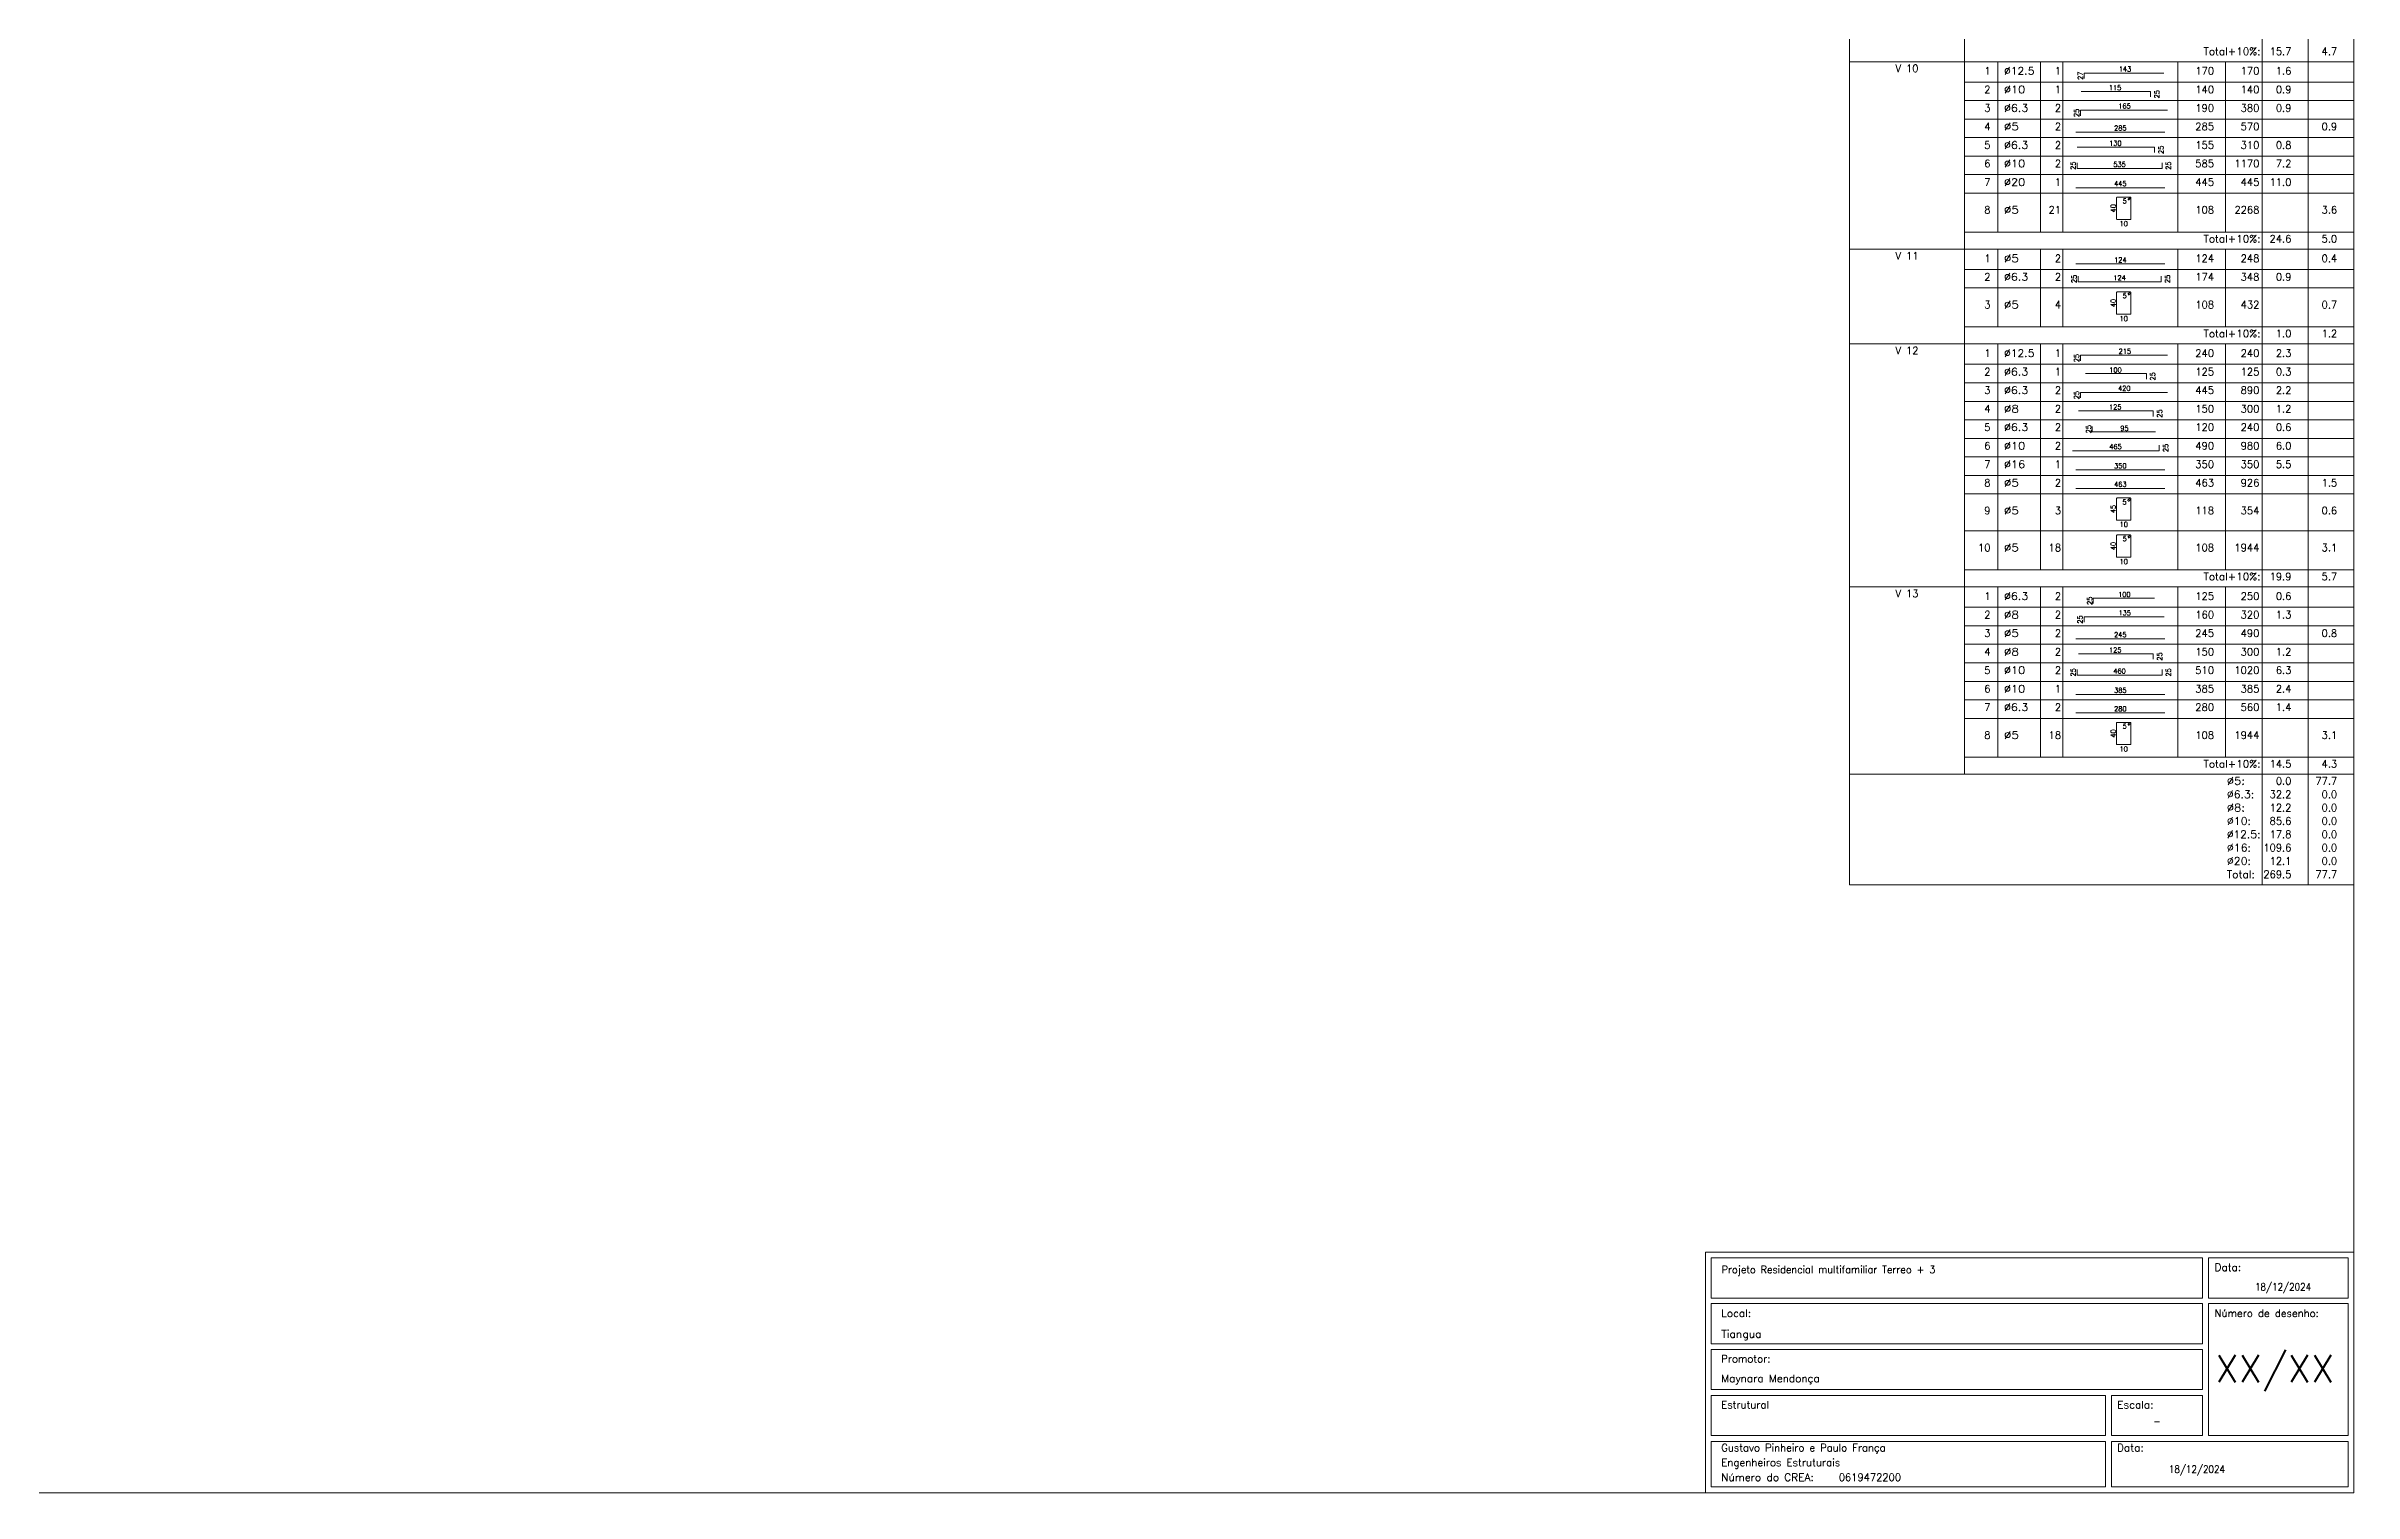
# Model space of a CAD drawing. Header units: millimetres. Extents: x 0 to 119, y 0 to 84.
# Drawn here: x 56.5 to 118.8, y 0 to 39.1 of the extents above; entities that cross this region are included whole.
import ezdxf
from ezdxf.enums import TextEntityAlignment as Align

# ---------------------------------------------------------------- set-up
doc = ezdxf.new("R2010")
doc.units = ezdxf.units.MM
for name, color, linetype, lineweight in [('CYPE', 7, 'Continuous', 0), ('DETALHES_TABELA', 7, 'Continuous', 9), ('QUAD_BORDA', 1, 'Continuous', 20), ('QUAD_LIMITES', 2, 'Continuous', 0), ('TABELAS', 1, 'Continuous', 0), ('TEXTO_TABELAS', 1, 'Continuous', 0), ('TEXTOS_COTAS_DETALHES_TABELA', 1, 'Continuous', 0)]:
    doc.layers.add(name, color=color, linetype=linetype, lineweight=lineweight)
doc.styles.add('CYPETXT', font='', dxfattribs={"height": 0.2})
doc.styles.get('CYPETXT').set_extended_font_data('romans')

msp = doc.modelspace()

# ---------------------------------------------------------------- linework, layer by layer
at = {"layer": 'CYPE', "color": 176}
for points in [[(101.3, 0), (118.8, 0), (118.8, 6.5), (101.3, 6.5), (101.3, 0)], [(101.46, 5.26), (114.72, 5.26), (114.72, 6.35), (101.46, 6.35), (101.46, 5.26)], [(114.88, 5.26), (118.65, 5.26), (118.65, 6.35), (114.88, 6.35), (114.88, 5.26)], [(101.46, 4.02), (114.72, 4.02), (114.72, 5.11), (101.46, 5.11), (101.46, 4.02)], [(114.88, 1.55), (118.65, 1.55), (118.65, 5.11), (114.88, 5.11), (114.88, 1.55)], [(101.46, 2.79), (114.72, 2.79), (114.72, 3.87), (101.46, 3.87), (101.46, 2.79)], [(101.46, 1.55), (112.1, 1.55), (112.1, 2.63), (101.46, 2.63), (101.46, 1.55)], [(112.26, 1.55), (114.72, 1.55), (114.72, 2.63), (112.26, 2.63), (112.26, 1.55)], [(101.46, 0.16), (112.1, 0.16), (112.1, 1.39), (101.46, 1.39), (101.46, 0.16)], [(112.26, 0.16), (118.65, 0.16), (118.65, 1.39), (112.26, 1.39), (112.26, 0.16)]]:
    msp.add_lwpolyline(points, close=True, dxfattribs=at)
at = {"layer": 'DETALHES_TABELA'}
for points in [[(111.524, 38.184), (111.524, 38.334), (113.67, 38.334)], [(111.446, 37.837), (113.317, 37.837), (113.317, 37.687)], [(111.427, 37.182), (111.427, 37.332), (113.772, 37.332)], [(111.298, 36.738), (113.698, 36.738)], [(111.336, 36.335), (113.423, 36.335), (113.423, 36.185)], [(111.333, 35.908), (111.333, 35.758), (113.623, 35.758), (113.623, 35.908)], [(111.298, 35.238), (113.698, 35.238)], [(112.723, 34.898), (112.778, 34.953), (112.78, 34.955), (112.782, 34.958), (112.783, 34.961), (112.783, 34.965), (112.783, 34.968), (112.782, 34.971), (112.78, 34.974), (112.778, 34.977), (112.776, 34.979), (112.773, 34.981), (112.769, 34.982), (112.766, 34.982), (112.412, 34.982), (112.406, 34.981), (112.4, 34.977), (112.397, 34.971), (112.395, 34.965), (112.395, 34.399), (112.397, 34.392), (112.4, 34.387), (112.406, 34.383), (112.412, 34.382), (112.766, 34.382), (112.773, 34.383), (112.778, 34.387), (112.782, 34.392), (112.783, 34.399), (112.783, 34.965), (112.783, 34.968), (112.782, 34.971), (112.78, 34.974), (112.778, 34.977), (112.776, 34.979), (112.773, 34.981), (112.769, 34.982), (112.766, 34.982), (112.763, 34.982), (112.76, 34.981), (112.757, 34.979), (112.754, 34.977), (112.699, 34.922)], [(111.298, 33.178), (113.698, 33.178)], [(111.358, 32.849), (111.358, 32.699), (113.598, 32.699), (113.598, 32.849)], [(112.723, 32.338), (112.778, 32.393), (112.78, 32.395), (112.782, 32.398), (112.783, 32.401), (112.783, 32.405), (112.783, 32.408), (112.782, 32.411), (112.78, 32.414), (112.778, 32.417), (112.776, 32.419), (112.773, 32.421), (112.769, 32.422), (112.766, 32.422), (112.412, 32.422), (112.406, 32.421), (112.4, 32.417), (112.397, 32.411), (112.395, 32.405), (112.395, 31.839), (112.397, 31.832), (112.4, 31.827), (112.406, 31.823), (112.412, 31.822), (112.766, 31.822), (112.773, 31.823), (112.778, 31.827), (112.782, 31.832), (112.783, 31.839), (112.783, 32.405), (112.783, 32.408), (112.782, 32.411), (112.78, 32.414), (112.778, 32.417), (112.776, 32.419), (112.773, 32.421), (112.769, 32.422), (112.766, 32.422), (112.763, 32.422), (112.76, 32.421), (112.757, 32.419), (112.754, 32.417), (112.699, 32.362)], [(111.426, 30.562), (111.426, 30.712), (113.772, 30.712)], [(111.56, 30.219), (113.207, 30.219), (113.207, 30.069)], [(111.427, 29.562), (111.427, 29.712), (113.772, 29.712)], [(111.372, 29.215), (113.388, 29.215), (113.388, 29.065)], [(111.738, 28.793), (111.738, 28.643), (113.448, 28.643)], [(111.206, 28.137), (113.548, 28.137), (113.548, 28.287)], [(111.298, 27.618), (113.698, 27.618)], [(111.298, 27.118), (113.698, 27.118)], [(112.718, 26.767), (112.78, 26.828), (112.782, 26.831), (112.784, 26.834), (112.785, 26.838), (112.785, 26.842), (112.785, 26.846), (112.784, 26.849), (112.782, 26.852), (112.78, 26.855), (112.777, 26.858), (112.773, 26.859), (112.77, 26.861), (112.766, 26.861), (112.415, 26.861), (112.408, 26.859), (112.402, 26.855), (112.397, 26.849), (112.396, 26.842), (112.396, 26.28), (112.397, 26.273), (112.402, 26.266), (112.408, 26.262), (112.415, 26.261), (112.766, 26.261), (112.773, 26.262), (112.78, 26.266), (112.784, 26.273), (112.785, 26.28), (112.785, 26.842), (112.785, 26.846), (112.784, 26.849), (112.782, 26.852), (112.78, 26.855), (112.777, 26.858), (112.773, 26.859), (112.77, 26.861), (112.766, 26.861), (112.762, 26.861), (112.759, 26.859), (112.756, 26.858), (112.753, 26.855), (112.691, 26.794)], [(112.723, 25.778), (112.778, 25.833), (112.78, 25.835), (112.782, 25.838), (112.783, 25.841), (112.783, 25.845), (112.783, 25.848), (112.782, 25.851), (112.78, 25.854), (112.778, 25.857), (112.776, 25.859), (112.773, 25.861), (112.769, 25.862), (112.766, 25.862), (112.412, 25.862), (112.406, 25.861), (112.4, 25.857), (112.397, 25.851), (112.395, 25.845), (112.395, 25.279), (112.397, 25.272), (112.4, 25.267), (112.406, 25.263), (112.412, 25.262), (112.766, 25.262), (112.773, 25.263), (112.778, 25.267), (112.782, 25.272), (112.783, 25.279), (112.783, 25.845), (112.783, 25.848), (112.782, 25.851), (112.78, 25.854), (112.778, 25.857), (112.776, 25.859), (112.773, 25.861), (112.769, 25.862), (112.766, 25.862), (112.763, 25.862), (112.76, 25.861), (112.757, 25.859), (112.754, 25.857), (112.699, 25.802)], [(111.769, 24.009), (111.769, 24.159), (113.416, 24.159)], [(111.298, 23.058), (113.698, 23.058)], [(111.518, 23.504), (111.518, 23.654), (113.677, 23.654)], [(111.372, 22.655), (113.388, 22.655), (113.388, 22.505)], [(111.333, 22.228), (111.333, 22.078), (113.623, 22.078), (113.623, 22.228)], [(111.298, 21.558), (113.698, 21.558)], [(111.298, 21.058), (113.698, 21.058)], [(112.723, 20.718), (112.778, 20.773), (112.78, 20.775), (112.782, 20.778), (112.783, 20.781), (112.783, 20.785), (112.783, 20.788), (112.782, 20.791), (112.78, 20.794), (112.778, 20.797), (112.776, 20.799), (112.773, 20.801), (112.769, 20.802), (112.766, 20.802), (112.412, 20.802), (112.406, 20.801), (112.4, 20.797), (112.397, 20.791), (112.395, 20.785), (112.395, 20.219), (112.397, 20.212), (112.4, 20.207), (112.406, 20.203), (112.412, 20.202), (112.766, 20.202), (112.773, 20.203), (112.778, 20.207), (112.782, 20.212), (112.783, 20.219), (112.783, 20.785), (112.783, 20.788), (112.782, 20.791), (112.78, 20.794), (112.778, 20.797), (112.776, 20.799), (112.773, 20.801), (112.769, 20.802), (112.766, 20.802), (112.763, 20.802), (112.76, 20.801), (112.757, 20.799), (112.754, 20.797), (112.699, 20.742)]]:
    msp.add_lwpolyline(points, dxfattribs=at)
at = {"layer": 'QUAD_BORDA'}
msp.add_lwpolyline([(0, 0), (118.8, 0), (118.8, 84), (0, 84), (0, 0)], close=True, dxfattribs=at)
at = {"layer": 'QUAD_LIMITES'}
msp.add_lwpolyline([(0, 0), (118.8, 0), (118.8, 84), (0, 84), (0, 0)], close=True, dxfattribs=at)
at = {"layer": 'TABELAS'}
for p, q in [((105.192, 38.69), (105.192, 45.15)), ((108.292, 38.69), (108.292, 45.15)), ((116.328, 38.69), (116.328, 45.15)), ((117.564, 38.69), (117.564, 45.15)), ((118.8, 38.69), (118.8, 45.15)), ((105.192, 38.59), (105.192, 38.69)), ((105.192, 38.64), (118.8, 38.64)), ((108.292, 38.59), (108.292, 38.69)), ((109.196, 38.59), (109.196, 38.64)), ((110.344, 38.59), (110.344, 38.64)), ((110.948, 38.59), (110.948, 38.64)), ((114.048, 38.59), (114.048, 38.64)), ((115.332, 38.59), (115.332, 38.64)), ((116.328, 38.59), (116.328, 38.69)), ((117.564, 38.59), (117.564, 38.69)), ((118.8, 38.59), (118.8, 38.69)), ((105.192, 33.63), (105.192, 38.59)), ((108.292, 33.63), (108.292, 38.59)), ((109.196, 34.04), (109.196, 38.59)), ((110.344, 34.04), (110.344, 38.59)), ((110.948, 34.04), (110.948, 38.59)), ((114.048, 34.04), (114.048, 38.59)), ((115.332, 34.04), (115.332, 38.59)), ((116.328, 33.63), (116.328, 38.59)), ((117.564, 33.63), (117.564, 38.59)), ((118.8, 33.63), (118.8, 38.59)), ((105.192, 33.53), (105.192, 33.63)), ((108.292, 34.04), (118.8, 34.04)), ((108.292, 33.53), (108.292, 33.63)), ((116.328, 33.53), (116.328, 33.63)), ((117.564, 33.53), (117.564, 33.63)), ((118.8, 33.53), (118.8, 33.63)), ((105.192, 33.58), (118.8, 33.58)), ((105.192, 31.07), (105.192, 33.53)), ((108.292, 31.07), (108.292, 33.53)), ((109.196, 33.53), (109.196, 33.58)), ((109.196, 31.48), (109.196, 33.53)), ((110.344, 33.53), (110.344, 33.58)), ((110.344, 31.48), (110.344, 33.53)), ((110.948, 33.53), (110.948, 33.58)), ((110.948, 31.48), (110.948, 33.53)), ((114.048, 33.53), (114.048, 33.58)), ((114.048, 31.48), (114.048, 33.53)), ((115.332, 33.53), (115.332, 33.58)), ((115.332, 31.48), (115.332, 33.53)), ((116.328, 31.07), (116.328, 33.53)), ((117.564, 31.07), (117.564, 33.53)), ((118.8, 31.07), (118.8, 33.53)), ((108.292, 31.48), (118.8, 31.48)), ((105.192, 30.97), (105.192, 31.07)), ((105.192, 31.02), (118.8, 31.02)), ((105.192, 24.51), (105.192, 30.97)), ((108.292, 30.97), (108.292, 31.07)), ((108.292, 24.51), (108.292, 30.97)), ((109.196, 30.97), (109.196, 31.02)), ((109.196, 24.92), (109.196, 30.97)), ((110.344, 30.97), (110.344, 31.02)), ((110.344, 24.92), (110.344, 30.97)), ((110.948, 30.97), (110.948, 31.02)), ((110.948, 24.92), (110.948, 30.97)), ((114.048, 30.97), (114.048, 31.02)), ((114.048, 24.92), (114.048, 30.97)), ((115.332, 30.97), (115.332, 31.02)), ((115.332, 24.92), (115.332, 30.97)), ((116.328, 30.97), (116.328, 31.07)), ((116.328, 24.51), (116.328, 30.97)), ((117.564, 30.97), (117.564, 31.07)), ((117.564, 24.51), (117.564, 30.97)), ((118.8, 30.97), (118.8, 31.07)), ((118.8, 24.51), (118.8, 30.97)), ((108.292, 24.92), (118.8, 24.92)), ((105.192, 24.41), (105.192, 24.51)), ((105.192, 24.46), (118.8, 24.46)), ((105.192, 19.45), (105.192, 24.41)), ((108.292, 24.41), (108.292, 24.51)), ((108.292, 19.45), (108.292, 24.41)), ((109.196, 24.41), (109.196, 24.46)), ((109.196, 19.86), (109.196, 24.41)), ((110.344, 24.41), (110.344, 24.46)), ((110.344, 19.86), (110.344, 24.41)), ((110.948, 24.41), (110.948, 24.46)), ((110.948, 19.86), (110.948, 24.41)), ((114.048, 24.41), (114.048, 24.46)), ((114.048, 19.86), (114.048, 24.41)), ((115.332, 24.41), (115.332, 24.46)), ((115.332, 19.86), (115.332, 24.41)), ((116.328, 24.41), (116.328, 24.51)), ((116.328, 19.45), (116.328, 24.41)), ((117.564, 24.41), (117.564, 24.51)), ((117.564, 19.45), (117.564, 24.41)), ((118.8, 24.41), (118.8, 24.51)), ((118.8, 19.45), (118.8, 24.41)), ((105.192, 19.35), (105.192, 19.45)), ((105.192, 19.4), (118.8, 19.4)), ((105.192, 18.99), (105.192, 19.35)), ((108.292, 19.86), (118.8, 19.86)), ((108.292, 19.4), (108.292, 19.45)), ((116.328, 19.35), (116.328, 19.45)), ((116.328, 18.99), (116.328, 19.35)), ((117.564, 19.35), (117.564, 19.45)), ((117.564, 18.99), (117.564, 19.35)), ((118.8, 19.35), (118.8, 19.45)), ((118.8, 18.99), (118.8, 19.35)), ((105.192, 18.63), (105.192, 18.99)), ((116.328, 18.63), (116.328, 18.99)), ((117.564, 18.63), (117.564, 18.99)), ((118.8, 18.63), (118.8, 18.99)), ((105.192, 18.27), (105.192, 18.63)), ((105.192, 17.91), (105.192, 18.27)), ((116.328, 18.27), (116.328, 18.63)), ((116.328, 17.91), (116.328, 18.27)), ((117.564, 18.27), (117.564, 18.63)), ((117.564, 17.91), (117.564, 18.27)), ((118.8, 18.27), (118.8, 18.63)), ((118.8, 17.91), (118.8, 18.27)), ((105.192, 17.55), (105.192, 17.91)), ((105.192, 17.19), (105.192, 17.55)), ((116.328, 17.55), (116.328, 17.91)), ((116.328, 17.19), (116.328, 17.55)), ((117.564, 17.55), (117.564, 17.91)), ((117.564, 17.19), (117.564, 17.55)), ((118.8, 17.55), (118.8, 17.91)), ((118.8, 17.19), (118.8, 17.55)), ((105.192, 16.83), (105.192, 17.19)), ((105.192, 16.42), (105.192, 16.83)), ((116.328, 16.83), (116.328, 17.19)), ((116.328, 16.42), (116.328, 16.83)), ((117.564, 16.83), (117.564, 17.19)), ((117.564, 16.42), (117.564, 16.83)), ((118.8, 16.83), (118.8, 17.19)), ((118.8, 16.42), (118.8, 16.83)), ((105.192, 16.42), (118.8, 16.42))]:
    msp.add_line(p, q, dxfattribs=at)
at = {"layer": 'TEXTO_TABELAS'}
for p, q in [((108.292, 38.09), (118.8, 38.09)), ((108.292, 37.59), (118.8, 37.59)), ((108.292, 37.09), (118.8, 37.09)), ((108.292, 36.59), (118.8, 36.59)), ((108.292, 36.09), (118.8, 36.09)), ((108.292, 35.59), (118.8, 35.59)), ((108.292, 35.09), (118.8, 35.09)), ((108.292, 33.03), (118.8, 33.03)), ((108.292, 32.53), (118.8, 32.53)), ((108.292, 30.47), (118.8, 30.47)), ((108.292, 29.97), (118.8, 29.97)), ((108.292, 29.47), (118.8, 29.47)), ((108.292, 28.97), (118.8, 28.97)), ((108.292, 28.47), (118.8, 28.47)), ((108.292, 27.97), (118.8, 27.97)), ((108.292, 27.47), (118.8, 27.47)), ((108.292, 26.97), (118.8, 26.97)), ((108.292, 25.97), (118.8, 25.97)), ((108.292, 23.91), (118.8, 23.91)), ((108.292, 23.41), (118.8, 23.41)), ((108.292, 22.91), (118.8, 22.91)), ((108.292, 22.41), (118.8, 22.41)), ((108.292, 21.91), (118.8, 21.91)), ((108.292, 21.41), (118.8, 21.41)), ((108.292, 20.91), (118.8, 20.91))]:
    msp.add_line(p, q, dxfattribs=at)

# ---------------------------------------------------------------- texts
at = {"layer": 'CYPE', "color": 216, "style": 'CYPETXT'}
for s, height, width, p, p2 in [('Projeto Residencial multifamiliar Terreo + 3', 0.2, 0.819686, (101.74, 5.93), (107.506, 5.93)), ('18/12/2024', 0.2, 0.770014, (116.134, 5.46), (117.646, 5.46)), ('Tiangua', 0.2, 0.946463, (101.73, 4.19), (102.819, 4.19)), ('XX/XX', 0.7333, 0.892239, (115.064, 2.987), (118.276, 2.987)), ('Maynara Mendonça', 0.2, 0.903897, (101.73, 2.99), (104.388, 2.99)), ('Estrutural', 0.2, 0.878618, (101.73, 2.28), (103.017, 2.28)), ('-', 0.4, 0.39759, (113.391, 1.75), (113.589, 1.75)), ('Gustavo Pinheiro e Paulo França', 0.2, 0.846733, (101.73, 1.12), (106.164, 1.12)), ('Engenheiros Estruturais', 0.2, 0.879741, (101.73, 0.72), (104.94, 0.72)), ('18/12/2024', 0.2, 0.770014, (113.81, 0.54), (115.322, 0.54)), ('0619472200', 0.2, 0.872274, (104.9, 0.32), (106.58, 0.32))]:
    msp.add_text(s, height=height, dxfattribs=dict(at, width=width)).set_placement(p, p2, align=Align.FIT)
at = {"layer": 'CYPE', "color": 16, "style": 'CYPETXT'}
for s, width, p, p2 in [('Data:', 0.918133, (115.04, 5.99), (115.76, 5.99)), ('Local:', 0.92054, (101.73, 4.75), (102.534, 4.75)), ('Número de desenho:', 0.861573, (115.04, 4.75), (117.857, 4.75)), ('Promotor:', 0.877437, (101.73, 3.52), (103.053, 3.52)), ('Escala:', 0.925891, (112.41, 2.28), (113.397, 2.28)), ('Data:', 0.918133, (112.41, 1.12), (113.13, 1.12)), ('Número do CREA:', 0.879986, (101.73, 0.32), (104.223, 0.32))]:
    msp.add_text(s, height=0.2, dxfattribs=dict(at, width=width)).set_placement(p, p2, align=Align.FIT)
at = {"layer": 'TEXTO_TABELAS', "style": 'CYPETXT'}
for s, width, p, p2 in [('Total+10%:', 0.906671, (114.745, 38.82), (116.278, 38.82)), ('15.7', 0.869308, (116.526, 38.82), (117.114, 38.82)), ('4.7', 0.868127, (117.93, 38.82), (118.35, 38.82)), ('V 10', 0.816032, (106.431, 38.36), (107.052, 38.36)), ('2', 0.872274, (108.828, 37.79), (108.996, 37.79)), ('1', 0.872274, (108.828, 38.29), (108.996, 38.29)), ('%%c12.5', 0.925884, (109.359, 38.29), (110.181, 38.29)), ('%%c10', 0.955414, (109.359, 37.79), (109.929, 37.79)), ('1', 0.872274, (110.73, 38.29), (110.898, 38.29)), ('1', 0.872274, (110.73, 37.79), (110.898, 37.79)), ('170', 0.872274, (114.522, 38.29), (115.026, 38.29)), ('140', 0.872274, (114.522, 37.79), (115.026, 37.79)), ('170', 0.872274, (115.746, 38.29), (116.25, 38.29)), ('140', 0.872274, (115.746, 37.79), (116.25, 37.79)), ('0.9', 0.868127, (116.694, 37.79), (117.114, 37.79)), ('1.6', 0.868127, (116.694, 38.29), (117.114, 38.29)), ('3', 0.872274, (108.828, 37.29), (108.996, 37.29)), ('%%c6.3', 0.940736, (109.359, 37.29), (110.013, 37.29)), ('2', 0.872274, (110.73, 37.29), (110.898, 37.29)), ('190', 0.872274, (114.522, 37.29), (115.026, 37.29)), ('380', 0.872274, (115.746, 37.29), (116.25, 37.29)), ('0.9', 0.868127, (116.694, 37.29), (117.114, 37.29)), ('4', 0.872274, (108.828, 36.79), (108.996, 36.79)), ('%%c5', 0.99505, (109.359, 36.79), (109.761, 36.79)), ('2', 0.872274, (110.73, 36.79), (110.898, 36.79)), ('285', 0.872274, (114.522, 36.79), (115.026, 36.79)), ('570', 0.872274, (115.746, 36.79), (116.25, 36.79)), ('0.9', 0.868127, (117.93, 36.79), (118.35, 36.79)), ('5', 0.872274, (108.828, 36.29), (108.996, 36.29)), ('%%c6.3', 0.940736, (109.359, 36.29), (110.013, 36.29)), ('2', 0.872274, (110.73, 36.29), (110.898, 36.29)), ('155', 0.872274, (114.522, 36.29), (115.026, 36.29)), ('310', 0.872274, (115.746, 36.29), (116.25, 36.29)), ('0.8', 0.868127, (116.694, 36.29), (117.114, 36.29)), ('6', 0.872274, (108.828, 35.79), (108.996, 35.79)), ('%%c10', 0.955414, (109.359, 35.79), (109.929, 35.79)), ('2', 0.872274, (110.73, 35.79), (110.898, 35.79)), ('585', 0.872274, (114.522, 35.79), (115.026, 35.79)), ('1170', 0.872274, (115.578, 35.79), (116.25, 35.79)), ('7.2', 0.868127, (116.694, 35.79), (117.114, 35.79)), ('7', 0.872274, (108.828, 35.29), (108.996, 35.29)), ('%%c20', 0.955414, (109.359, 35.29), (109.929, 35.29)), ('1', 0.872274, (110.73, 35.29), (110.898, 35.29)), ('445', 0.872274, (114.522, 35.29), (115.026, 35.29)), ('445', 0.872274, (115.746, 35.29), (116.25, 35.29)), ('11.0', 0.869308, (116.526, 35.29), (117.114, 35.29)), ('8', 0.872274, (108.828, 34.54), (108.996, 34.54)), ('%%c5', 0.99505, (109.359, 34.54), (109.761, 34.54)), ('21', 0.872274, (110.562, 34.54), (110.898, 34.54)), ('108', 0.872274, (114.522, 34.54), (115.026, 34.54)), ('2268', 0.872274, (115.578, 34.54), (116.25, 34.54)), ('3.6', 0.868127, (117.93, 34.54), (118.35, 34.54)), ('Total+10%:', 0.906671, (114.745, 33.76), (116.278, 33.76)), ('24.6', 0.869308, (116.526, 33.76), (117.114, 33.76)), ('5.0', 0.868127, (117.93, 33.76), (118.35, 33.76)), ('V 11', 0.816032, (106.431, 33.3), (107.052, 33.3)), ('1', 0.872274, (108.828, 33.23), (108.996, 33.23)), ('%%c5', 0.99505, (109.359, 33.23), (109.761, 33.23)), ('2', 0.872274, (110.73, 33.23), (110.898, 33.23)), ('124', 0.872274, (114.522, 33.23), (115.026, 33.23)), ('248', 0.872274, (115.746, 33.23), (116.25, 33.23)), ('0.4', 0.868127, (117.93, 33.23), (118.35, 33.23)), ('2', 0.872274, (108.828, 32.73), (108.996, 32.73)), ('%%c6.3', 0.940736, (109.359, 32.73), (110.013, 32.73)), ('2', 0.872274, (110.73, 32.73), (110.898, 32.73)), ('174', 0.872274, (114.522, 32.73), (115.026, 32.73)), ('348', 0.872274, (115.746, 32.73), (116.25, 32.73)), ('0.9', 0.868127, (116.694, 32.73), (117.114, 32.73)), ('3', 0.872274, (108.828, 31.98), (108.996, 31.98)), ('%%c5', 0.99505, (109.359, 31.98), (109.761, 31.98)), ('4', 0.872274, (110.73, 31.98), (110.898, 31.98)), ('108', 0.872274, (114.522, 31.98), (115.026, 31.98)), ('432', 0.872274, (115.746, 31.98), (116.25, 31.98)), ('0.7', 0.868127, (117.93, 31.98), (118.35, 31.98)), ('Total+10%:', 0.906671, (114.745, 31.2), (116.278, 31.2)), ('1.0', 0.868127, (116.694, 31.2), (117.114, 31.2)), ('1.2', 0.868127, (117.93, 31.2), (118.35, 31.2)), ('V 12', 0.816032, (106.431, 30.74), (107.052, 30.74)), ('1', 0.872274, (108.828, 30.67), (108.996, 30.67)), ('%%c12.5', 0.925884, (109.359, 30.67), (110.181, 30.67)), ('1', 0.872274, (110.73, 30.67), (110.898, 30.67)), ('240', 0.872274, (114.522, 30.67), (115.026, 30.67)), ('240', 0.872274, (115.746, 30.67), (116.25, 30.67)), ('2.3', 0.868127, (116.694, 30.67), (117.114, 30.67)), ('2', 0.872274, (108.828, 30.17), (108.996, 30.17)), ('%%c6.3', 0.940736, (109.359, 30.17), (110.013, 30.17)), ('1', 0.872274, (110.73, 30.17), (110.898, 30.17)), ('125', 0.872274, (114.522, 30.17), (115.026, 30.17)), ('125', 0.872274, (115.746, 30.17), (116.25, 30.17)), ('0.3', 0.868127, (116.694, 30.17), (117.114, 30.17)), ('3', 0.872274, (108.828, 29.67), (108.996, 29.67)), ('4', 0.872274, (108.828, 29.17), (108.996, 29.17)), ('%%c6.3', 0.940736, (109.359, 29.67), (110.013, 29.67)), ('%%c8', 0.99505, (109.359, 29.17), (109.761, 29.17)), ('2', 0.872274, (110.73, 29.67), (110.898, 29.67)), ('2', 0.872274, (110.73, 29.17), (110.898, 29.17)), ('445', 0.872274, (114.522, 29.67), (115.026, 29.67)), ('150', 0.872274, (114.522, 29.17), (115.026, 29.17)), ('890', 0.872274, (115.746, 29.67), (116.25, 29.67)), ('300', 0.872274, (115.746, 29.17), (116.25, 29.17)), ('2.2', 0.868127, (116.694, 29.67), (117.114, 29.67)), ('1.2', 0.868127, (116.694, 29.17), (117.114, 29.17)), ('5', 0.872274, (108.828, 28.67), (108.996, 28.67)), ('%%c6.3', 0.940736, (109.359, 28.67), (110.013, 28.67)), ('2', 0.872274, (110.73, 28.67), (110.898, 28.67)), ('120', 0.872274, (114.522, 28.67), (115.026, 28.67)), ('240', 0.872274, (115.746, 28.67), (116.25, 28.67)), ('0.6', 0.868127, (116.694, 28.67), (117.114, 28.67)), ('6', 0.872274, (108.828, 28.17), (108.996, 28.17)), ('%%c10', 0.955414, (109.359, 28.17), (109.929, 28.17)), ('2', 0.872274, (110.73, 28.17), (110.898, 28.17)), ('490', 0.872274, (114.522, 28.17), (115.026, 28.17)), ('980', 0.872274, (115.746, 28.17), (116.25, 28.17)), ('6.0', 0.868127, (116.694, 28.17), (117.114, 28.17)), ('7', 0.872274, (108.828, 27.67), (108.996, 27.67)), ('%%c16', 0.955414, (109.359, 27.67), (109.929, 27.67)), ('1', 0.872274, (110.73, 27.67), (110.898, 27.67)), ('350', 0.872274, (114.522, 27.67), (115.026, 27.67)), ('350', 0.872274, (115.746, 27.67), (116.25, 27.67)), ('5.5', 0.868127, (116.694, 27.67), (117.114, 27.67)), ('8', 0.872274, (108.828, 27.17), (108.996, 27.17)), ('%%c5', 0.99505, (109.359, 27.17), (109.761, 27.17)), ('2', 0.872274, (110.73, 27.17), (110.898, 27.17)), ('463', 0.872274, (114.522, 27.17), (115.026, 27.17)), ('926', 0.872274, (115.746, 27.17), (116.25, 27.17)), ('1.5', 0.868127, (117.93, 27.17), (118.35, 27.17)), ('9', 0.872274, (108.828, 26.42), (108.996, 26.42)), ('%%c5', 0.99505, (109.359, 26.42), (109.761, 26.42)), ('3', 0.872274, (110.73, 26.42), (110.898, 26.42)), ('118', 0.872274, (114.522, 26.42), (115.026, 26.42)), ('354', 0.872274, (115.746, 26.42), (116.25, 26.42)), ('0.6', 0.868127, (117.93, 26.42), (118.35, 26.42)), ('10', 0.872274, (108.66, 25.42), (108.996, 25.42)), ('%%c5', 0.99505, (109.359, 25.42), (109.761, 25.42)), ('18', 0.872274, (110.562, 25.42), (110.898, 25.42)), ('108', 0.872274, (114.522, 25.42), (115.026, 25.42)), ('1944', 0.872274, (115.578, 25.42), (116.25, 25.42)), ('3.1', 0.868127, (117.93, 25.42), (118.35, 25.42)), ('V 13', 0.816032, (106.431, 24.18), (107.052, 24.18)), ('1', 0.872274, (108.828, 24.11), (108.996, 24.11)), ('%%c6.3', 0.940736, (109.359, 24.11), (110.013, 24.11)), ('2', 0.872274, (110.73, 24.11), (110.898, 24.11)), ('125', 0.872274, (114.522, 24.11), (115.026, 24.11)), ('Total+10%:', 0.906671, (114.745, 24.64), (116.278, 24.64)), ('250', 0.872274, (115.746, 24.11), (116.25, 24.11)), ('19.9', 0.869308, (116.526, 24.64), (117.114, 24.64)), ('0.6', 0.868127, (116.694, 24.11), (117.114, 24.11)), ('5.7', 0.868127, (117.93, 24.64), (118.35, 24.64)), ('2', 0.872274, (108.828, 23.61), (108.996, 23.61)), ('%%c8', 0.99505, (109.359, 23.61), (109.761, 23.61)), ('2', 0.872274, (110.73, 23.61), (110.898, 23.61)), ('160', 0.872274, (114.522, 23.61), (115.026, 23.61)), ('320', 0.872274, (115.746, 23.61), (116.25, 23.61)), ('1.3', 0.868127, (116.694, 23.61), (117.114, 23.61)), ('3', 0.872274, (108.828, 23.11), (108.996, 23.11)), ('%%c5', 0.99505, (109.359, 23.11), (109.761, 23.11)), ('2', 0.872274, (110.73, 23.11), (110.898, 23.11)), ('245', 0.872274, (114.522, 23.11), (115.026, 23.11)), ('490', 0.872274, (115.746, 23.11), (116.25, 23.11)), ('0.8', 0.868127, (117.93, 23.11), (118.35, 23.11)), ('4', 0.872274, (108.828, 22.61), (108.996, 22.61)), ('%%c8', 0.99505, (109.359, 22.61), (109.761, 22.61)), ('2', 0.872274, (110.73, 22.61), (110.898, 22.61)), ('150', 0.872274, (114.522, 22.61), (115.026, 22.61)), ('300', 0.872274, (115.746, 22.61), (116.25, 22.61)), ('1.2', 0.868127, (116.694, 22.61), (117.114, 22.61)), ('5', 0.872274, (108.828, 22.11), (108.996, 22.11)), ('6', 0.872274, (108.828, 21.61), (108.996, 21.61)), ('%%c10', 0.955414, (109.359, 22.11), (109.929, 22.11)), ('%%c10', 0.955414, (109.359, 21.61), (109.929, 21.61)), ('2', 0.872274, (110.73, 22.11), (110.898, 22.11)), ('1', 0.872274, (110.73, 21.61), (110.898, 21.61)), ('510', 0.872274, (114.522, 22.11), (115.026, 22.11)), ('385', 0.872274, (114.522, 21.61), (115.026, 21.61)), ('1020', 0.872274, (115.578, 22.11), (116.25, 22.11)), ('385', 0.872274, (115.746, 21.61), (116.25, 21.61)), ('2.4', 0.868127, (116.694, 21.61), (117.114, 21.61)), ('6.3', 0.868127, (116.694, 22.11), (117.114, 22.11)), ('7', 0.872274, (108.828, 21.11), (108.996, 21.11)), ('%%c6.3', 0.940736, (109.359, 21.11), (110.013, 21.11)), ('2', 0.872274, (110.73, 21.11), (110.898, 21.11)), ('280', 0.872274, (114.522, 21.11), (115.026, 21.11)), ('560', 0.872274, (115.746, 21.11), (116.25, 21.11)), ('1.4', 0.868127, (116.694, 21.11), (117.114, 21.11)), ('8', 0.872274, (108.828, 20.36), (108.996, 20.36)), ('%%c5', 0.99505, (109.359, 20.36), (109.761, 20.36)), ('18', 0.872274, (110.562, 20.36), (110.898, 20.36)), ('108', 0.872274, (114.522, 20.36), (115.026, 20.36)), ('1944', 0.872274, (115.578, 20.36), (116.25, 20.36)), ('3.1', 0.868127, (117.93, 20.36), (118.35, 20.36)), ('Total+10%:', 0.906671, (114.745, 19.58), (116.278, 19.58)), ('%%c5:', 0.966972, (115.372, 19.12), (115.858, 19.12)), ('14.5', 0.869308, (116.526, 19.58), (117.114, 19.58)), ('0.0', 0.868127, (116.694, 19.12), (117.114, 19.12)), ('77.7', 0.869308, (117.762, 19.12), (118.35, 19.12)), ('4.3', 0.868127, (117.93, 19.58), (118.35, 19.58)), ('%%c6.3:', 0.929705, (115.372, 18.76), (116.11, 18.76)), ('32.2', 0.869308, (116.526, 18.76), (117.114, 18.76)), ('0.0', 0.868127, (117.93, 18.76), (118.35, 18.76)), ('%%c10:', 0.940736, (115.372, 18.04), (116.026, 18.04)), ('%%c8:', 0.966972, (115.372, 18.4), (115.858, 18.4)), ('85.6', 0.869308, (116.526, 18.04), (117.114, 18.04)), ('12.2', 0.869308, (116.526, 18.4), (117.114, 18.4)), ('0.0', 0.868127, (117.93, 18.4), (118.35, 18.4)), ('0.0', 0.868127, (117.93, 18.04), (118.35, 18.04)), ('%%c12.5:', 0.918491, (115.372, 17.68), (116.278, 17.68)), ('%%c16:', 0.940736, (115.372, 17.32), (116.026, 17.32)), ('109.6', 0.869965, (116.358, 17.32), (117.114, 17.32)), ('17.8', 0.869308, (116.526, 17.68), (117.114, 17.68)), ('0.0', 0.868127, (117.93, 17.68), (118.35, 17.68)), ('0.0', 0.868127, (117.93, 17.32), (118.35, 17.32)), ('%%c20:', 0.940736, (115.372, 16.96), (116.026, 16.96)), ('12.1', 0.869308, (116.526, 16.96), (117.114, 16.96)), ('0.0', 0.868127, (117.93, 16.96), (118.35, 16.96)), ('Total:', 0.925563, (115.372, 16.6), (116.128, 16.6)), ('269.5', 0.869965, (116.358, 16.6), (117.114, 16.6)), ('77.7', 0.869308, (117.762, 16.6), (118.35, 16.6))]:
    msp.add_text(s, height=0.2, dxfattribs=dict(at, width=width)).set_placement(p, p2, align=Align.FIT)
at = {"layer": 'TEXTOS_COTAS_DETALHES_TABELA', "style": 'CYPETXT', "width": 0.872274}
for s, p, p2 in [('27', (111.486, 38.147), (111.486, 38.371)), ('25', (113.55, 37.65), (113.55, 37.874)), ('25', (111.384, 37.145), (111.384, 37.369)), ('25', (113.66, 36.148), (113.66, 36.372)), ('25', (111.292, 35.721), (111.292, 35.945)), ('25', (113.864, 35.721), (113.864, 35.945)), ('40', (112.373, 34.57), (112.373, 34.794)), ('25', (111.318, 32.662), (111.318, 32.886)), ('25', (113.838, 32.662), (113.838, 32.886)), ('40', (112.373, 32.01), (112.373, 32.234)), ('25', (111.384, 30.525), (111.384, 30.749)), ('25', (113.436, 30.032), (113.436, 30.256)), ('25', (111.384, 29.525), (111.384, 29.749)), ('25', (111.708, 28.606), (111.708, 28.83)), ('25', (113.624, 29.028), (113.624, 29.252)), ('25', (113.79, 28.1), (113.79, 28.324)), ('45', (112.371, 26.449), (112.371, 26.673)), ('40', (112.373, 25.45), (112.373, 25.674)), ('25', (111.479, 23.467), (111.479, 23.691)), ('25', (111.74, 23.972), (111.74, 24.196)), ('25', (113.624, 22.468), (113.624, 22.692)), ('25', (111.292, 22.041), (111.292, 22.265)), ('25', (113.864, 22.041), (113.864, 22.265)), ('40', (112.373, 20.39), (112.373, 20.614))]:
    msp.add_text(s, height=0.1333, rotation=90, dxfattribs=at).set_placement(p, p2, align=Align.FIT)
for s, height, p, p2 in [('115', 0.1333, (112.189, 37.87), (112.525, 37.87)), ('143', 0.1333, (112.457, 38.373), (112.793, 38.373)), ('165', 0.1333, (112.445, 37.375), (112.781, 37.375)), ('285', 0.1333, (112.33, 36.782), (112.666, 36.782)), ('130', 0.1333, (112.196, 36.372), (112.532, 36.372)), ('535', 0.1333, (112.31, 35.799), (112.646, 35.799)), ('445', 0.1333, (112.33, 35.282), (112.666, 35.282)), ('5', 0.133, (112.561, 34.814), (112.673, 34.814)), ('10', 0.1333, (112.477, 34.198), (112.701, 34.198)), ('124', 0.1333, (112.33, 33.222), (112.666, 33.222)), ('124', 0.1333, (112.31, 32.738), (112.646, 32.738)), ('5', 0.133, (112.561, 32.254), (112.673, 32.254)), ('10', 0.1333, (112.477, 31.638), (112.701, 31.638)), ('215', 0.1333, (112.452, 30.755), (112.788, 30.755)), ('100', 0.1333, (112.2, 30.248), (112.536, 30.248)), ('125', 0.1333, (112.193, 29.252), (112.529, 29.252)), ('420', 0.1333, (112.437, 29.755), (112.773, 29.755)), ('95', 0.1333, (112.498, 28.674), (112.722, 28.674)), ('465', 0.1333, (112.201, 28.18), (112.537, 28.18)), ('350', 0.1333, (112.33, 27.662), (112.666, 27.662)), ('463', 0.1333, (112.33, 27.162), (112.666, 27.162)), ('5', 0.133, (112.556, 26.684), (112.668, 26.684)), ('10', 0.1333, (112.479, 26.079), (112.703, 26.079)), ('5', 0.133, (112.561, 25.694), (112.673, 25.694)), ('10', 0.1333, (112.477, 25.078), (112.701, 25.078)), ('100', 0.1333, (112.44, 24.188), (112.776, 24.188)), ('135', 0.1333, (112.449, 23.693), (112.785, 23.693)), ('245', 0.1333, (112.33, 23.102), (112.666, 23.102)), ('125', 0.1333, (112.193, 22.692), (112.529, 22.692)), ('460', 0.1333, (112.31, 22.119), (112.646, 22.119)), ('385', 0.1333, (112.33, 21.602), (112.666, 21.602)), ('280', 0.1333, (112.33, 21.102), (112.666, 21.102)), ('5', 0.133, (112.561, 20.634), (112.673, 20.634)), ('10', 0.1333, (112.477, 20.018), (112.701, 20.018))]:
    msp.add_text(s, height=height, dxfattribs=at).set_placement(p, p2, align=Align.FIT)

doc.saveas('drawing.dxf')
